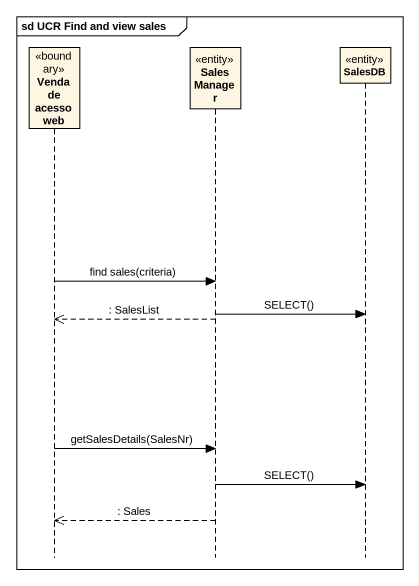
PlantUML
@startuml
mainframe sd UCR Find and view sales
hide footbox
participant "Venda de acesso web" as Venda_de_acesso_web <<boundary>>
participant SalesManager <<entity>>
participant SalesDB <<entity>>

Venda_de_acesso_web -> SalesManager : find sales(criteria)
SalesManager -> SalesDB : SELECT()
SalesManager -->> Venda_de_acesso_web : : SalesList
Venda_de_acesso_web -> SalesManager : getSalesDetails(SalesNr)
SalesManager -> SalesDB : SELECT()
SalesManager -->> Venda_de_acesso_web : : Sales
@enduml
